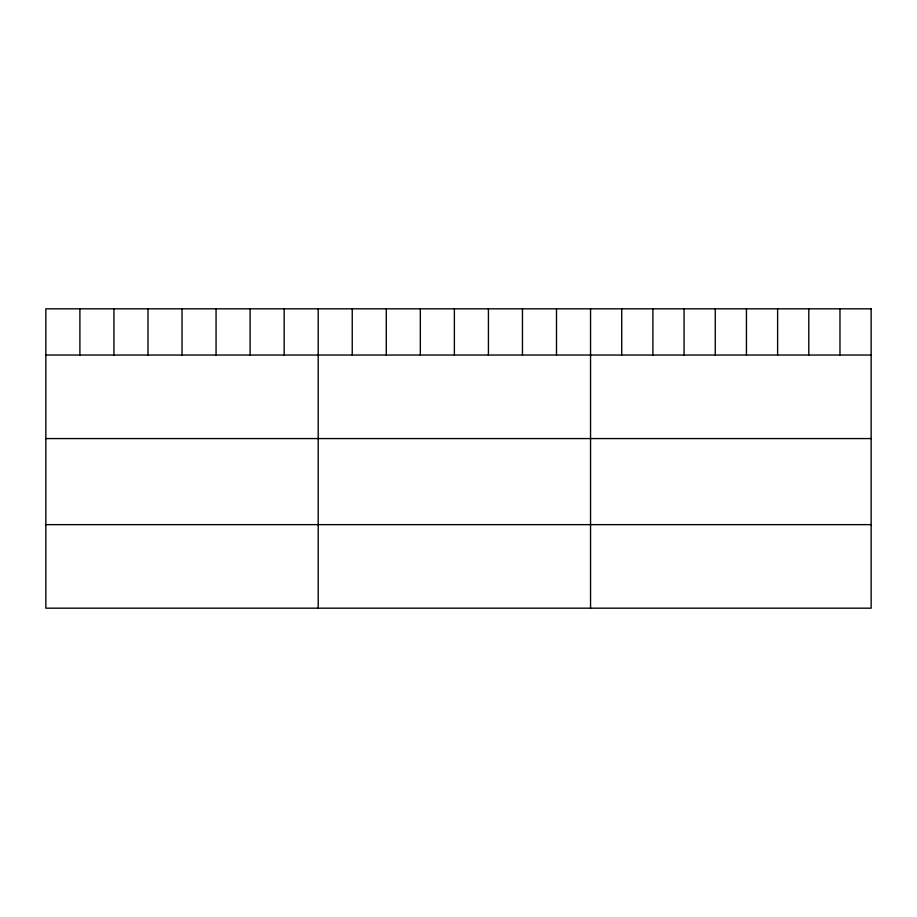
<?xml version="1.0" encoding="UTF-8"?>
<svg xmlns="http://www.w3.org/2000/svg" width="917" height="917" viewBox="0 0 917 917"><rect width="100%" height="100%" fill="white"/><g stroke="black" fill="none" stroke-linecap="round" stroke-linejoin="round"><path stroke-width="1.38" d="M45.85 355.028L871.15 355.028M45.85 438.567L871.15 438.567M45.85 524.639L871.15 524.639M839.972 308.823L839.972 355.028M808.794 308.823L808.794 355.028M777.616 308.823L777.616 355.028M746.438 308.823L746.438 355.028M715.26 308.823L715.26 355.028M684.082 308.823L684.082 355.028M652.904 308.823L652.904 355.028M621.726 308.823L621.726 355.028M590.548 308.823L590.548 608.177M556.504 308.823L556.504 355.028M522.461 308.823L522.461 355.028M488.417 308.823L488.417 355.028M454.373 308.823L454.373 355.028M420.33 308.823L420.33 355.028M386.286 308.823L386.286 355.028M352.243 308.823L352.243 355.028M318.199 308.823L318.199 608.177M284.155 308.823L284.155 355.028M250.112 308.823L250.112 355.028M216.068 308.823L216.068 355.028M182.025 308.823L182.025 355.028M147.981 308.823L147.981 355.028M113.937 308.823L113.937 355.028M79.894 308.823L79.894 355.028M871.15 308.823L45.85 308.823L45.85 608.177L871.15 608.177L871.15 308.823"/></g></svg>
